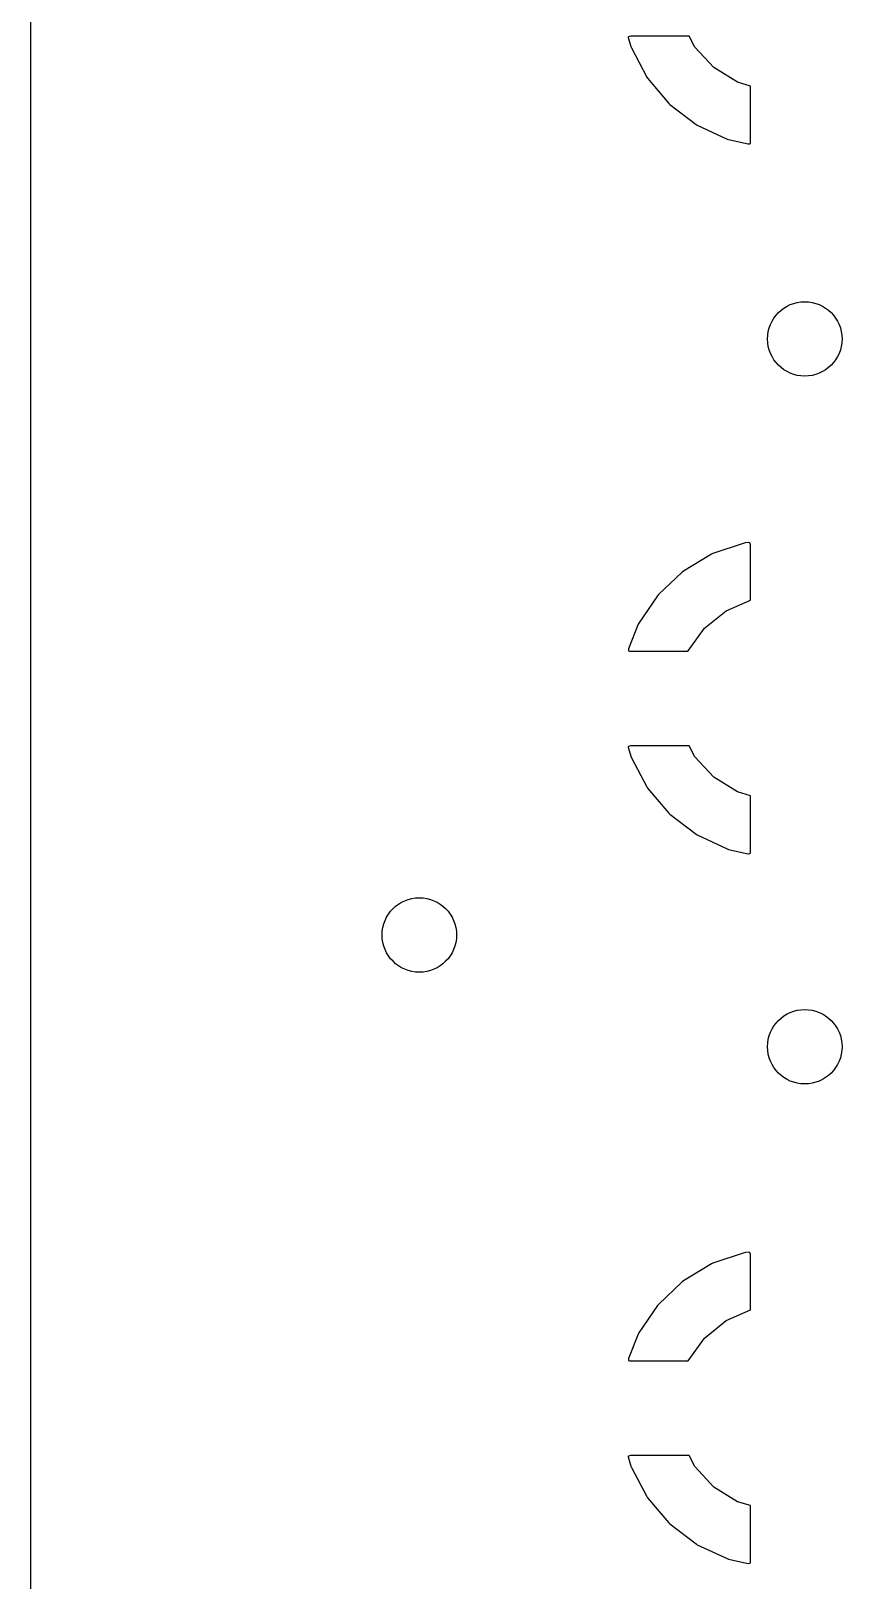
# Model space of a CAD drawing. Extents: x 2.37 to 5.13, y -5.38 to -2.62.
# Drawn here: x 2.3679 to 2.5394, y -4.6363 to -4.3089 of the extents above; entities that cross this region are included whole.
import ezdxf

# ---------------------------------------------------------------- set-up
doc = ezdxf.new("R2010")
doc.units = 0
doc.header["$MEASUREMENT"] = 0
doc.layers.add('BLACK', color=7, linetype='CONTINUOUS')

msp = doc.modelspace()

# ---------------------------------------------------------------- linework, layer by layer
at = {"layer": 'BLACK', "linetype": 'CONTINUOUS'}
for p, q in [((2.36789, -5.37919), (2.36789, -2.62081)), ((2.49423, -4.31014), (2.49419, -4.31021)), ((2.49419, -4.31021), (2.49419, -4.31031)), ((2.49419, -4.31031), (2.49472, -4.31224)), ((2.49462, -4.31), (2.49423, -4.31014)), ((2.50708, -4.31), (2.49462, -4.31)), ((2.50828, -4.31236), (2.50708, -4.31)), ((2.49472, -4.31224), (2.49484, -4.31253)), ((2.49484, -4.31253), (2.49808, -4.31868)), ((2.51226, -4.31668), (2.50828, -4.31236)), ((2.51726, -4.31978), (2.51226, -4.31668)), ((2.49808, -4.31868), (2.49826, -4.31894)), ((2.49826, -4.31894), (2.50275, -4.32426)), ((2.52, -4.32058), (2.51726, -4.31978)), ((2.52, -4.33265), (2.52, -4.32058)), ((2.50275, -4.32426), (2.50297, -4.32447)), ((2.50297, -4.32447), (2.5085, -4.3287)), ((2.5085, -4.3287), (2.50877, -4.32886)), ((2.50877, -4.32886), (2.51507, -4.3318)), ((2.51507, -4.3318), (2.51537, -4.3319)), ((2.51537, -4.3319), (2.5195, -4.33282)), ((2.5195, -4.33282), (2.51991, -4.33277)), ((2.51991, -4.33277), (2.51999, -4.33268)), ((2.51999, -4.33268), (2.52, -4.33265)), ((2.51181, -4.41952), (2.50585, -4.42311)), ((2.51209, -4.41939), (2.51181, -4.41952)), ((2.51869, -4.41717), (2.51209, -4.41939)), ((2.51899, -4.41711), (2.51869, -4.41717)), ((2.5197, -4.41703), (2.51899, -4.41711)), ((2.51986, -4.41712), (2.5197, -4.41703)), ((2.52, -4.41751), (2.51986, -4.41712)), ((2.52, -4.42925), (2.52, -4.41751)), ((2.5056, -4.4233), (2.50054, -4.42807)), ((2.50585, -4.42311), (2.5056, -4.4233)), ((2.50034, -4.42831), (2.49643, -4.43407)), ((2.50054, -4.42807), (2.50034, -4.42831)), ((2.51485, -4.43148), (2.52, -4.42925)), ((2.51028, -4.43518), (2.51485, -4.43148)), ((2.49628, -4.43434), (2.49421, -4.43952)), ((2.49643, -4.43407), (2.49628, -4.43434)), ((2.50687, -4.43997), (2.51028, -4.43518)), ((2.49421, -4.43952), (2.4942, -4.43993)), ((2.4942, -4.43993), (2.49443, -4.44)), ((2.49443, -4.44), (2.50686, -4.44)), ((2.50686, -4.44), (2.50687, -4.43997)), ((2.49423, -4.46014), (2.49419, -4.46021)), ((2.49419, -4.46021), (2.49419, -4.46031)), ((2.49419, -4.46031), (2.49472, -4.46224)), ((2.49462, -4.46), (2.49423, -4.46014)), ((2.50708, -4.46), (2.49462, -4.46)), ((2.49472, -4.46224), (2.49484, -4.46253)), ((2.50828, -4.46236), (2.50708, -4.46)), ((2.51226, -4.46668), (2.50828, -4.46236)), ((2.49484, -4.46253), (2.49808, -4.46868)), ((2.49808, -4.46868), (2.49826, -4.46894)), ((2.51726, -4.46978), (2.51226, -4.46668)), ((2.49826, -4.46894), (2.50275, -4.47426)), ((2.52, -4.47058), (2.51726, -4.46978)), ((2.52, -4.48265), (2.52, -4.47058)), ((2.50275, -4.47426), (2.50297, -4.47447)), ((2.50297, -4.47447), (2.5085, -4.4787)), ((2.5085, -4.4787), (2.50877, -4.47886)), ((2.50877, -4.47886), (2.51507, -4.4818)), ((2.51507, -4.4818), (2.51537, -4.4819)), ((2.51537, -4.4819), (2.5195, -4.48282)), ((2.5195, -4.48282), (2.51991, -4.48277)), ((2.51991, -4.48277), (2.51999, -4.48268)), ((2.51999, -4.48268), (2.52, -4.48265)), ((2.51899, -4.56711), (2.51869, -4.56717)), ((2.5197, -4.56703), (2.51899, -4.56711)), ((2.51986, -4.56712), (2.5197, -4.56703)), ((2.52, -4.56751), (2.51986, -4.56712)), ((2.51181, -4.56952), (2.50585, -4.57311)), ((2.51209, -4.56939), (2.51181, -4.56952)), ((2.51869, -4.56717), (2.51209, -4.56939)), ((2.52, -4.57925), (2.52, -4.56751)), ((2.5056, -4.5733), (2.50054, -4.57807)), ((2.50585, -4.57311), (2.5056, -4.5733)), ((2.50034, -4.57831), (2.49643, -4.58407)), ((2.50054, -4.57807), (2.50034, -4.57831)), ((2.51485, -4.58148), (2.52, -4.57925)), ((2.51028, -4.58518), (2.51485, -4.58148)), ((2.49628, -4.58434), (2.49421, -4.58952)), ((2.49643, -4.58407), (2.49628, -4.58434)), ((2.50687, -4.58997), (2.51028, -4.58518)), ((2.49421, -4.58952), (2.4942, -4.58993)), ((2.4942, -4.58993), (2.49443, -4.59)), ((2.49443, -4.59), (2.50686, -4.59)), ((2.50686, -4.59), (2.50687, -4.58997)), ((2.49423, -4.61014), (2.49419, -4.61021)), ((2.49419, -4.61021), (2.49419, -4.61031)), ((2.49419, -4.61031), (2.49472, -4.61224)), ((2.49462, -4.61), (2.49423, -4.61014)), ((2.50708, -4.61), (2.49462, -4.61)), ((2.49472, -4.61224), (2.49484, -4.61253)), ((2.49484, -4.61253), (2.49808, -4.61868)), ((2.50828, -4.61236), (2.50708, -4.61)), ((2.51226, -4.61668), (2.50828, -4.61236)), ((2.49808, -4.61868), (2.49826, -4.61894)), ((2.49826, -4.61894), (2.50275, -4.62426)), ((2.51726, -4.61978), (2.51226, -4.61668)), ((2.52, -4.62058), (2.51726, -4.61978)), ((2.52, -4.63265), (2.52, -4.62058)), ((2.50275, -4.62426), (2.50297, -4.62447)), ((2.50297, -4.62447), (2.5085, -4.6287)), ((2.5085, -4.6287), (2.50877, -4.62886)), ((2.50877, -4.62886), (2.51507, -4.6318)), ((2.51507, -4.6318), (2.51537, -4.6319)), ((2.51537, -4.6319), (2.5195, -4.63282)), ((2.5195, -4.63282), (2.51991, -4.63277)), ((2.51991, -4.63277), (2.51999, -4.63268)), ((2.51999, -4.63268), (2.52, -4.63265))]:
    msp.add_line(p, q, dxfattribs=at)
at = {"layer": 'BLACK'}
for centre in [(2.5315, -4.37402), (2.45, -4.5), (2.5315, -4.52362)]:
    msp.add_circle(centre, 0.00787, dxfattribs=at)

doc.saveas('drawing.dxf')
